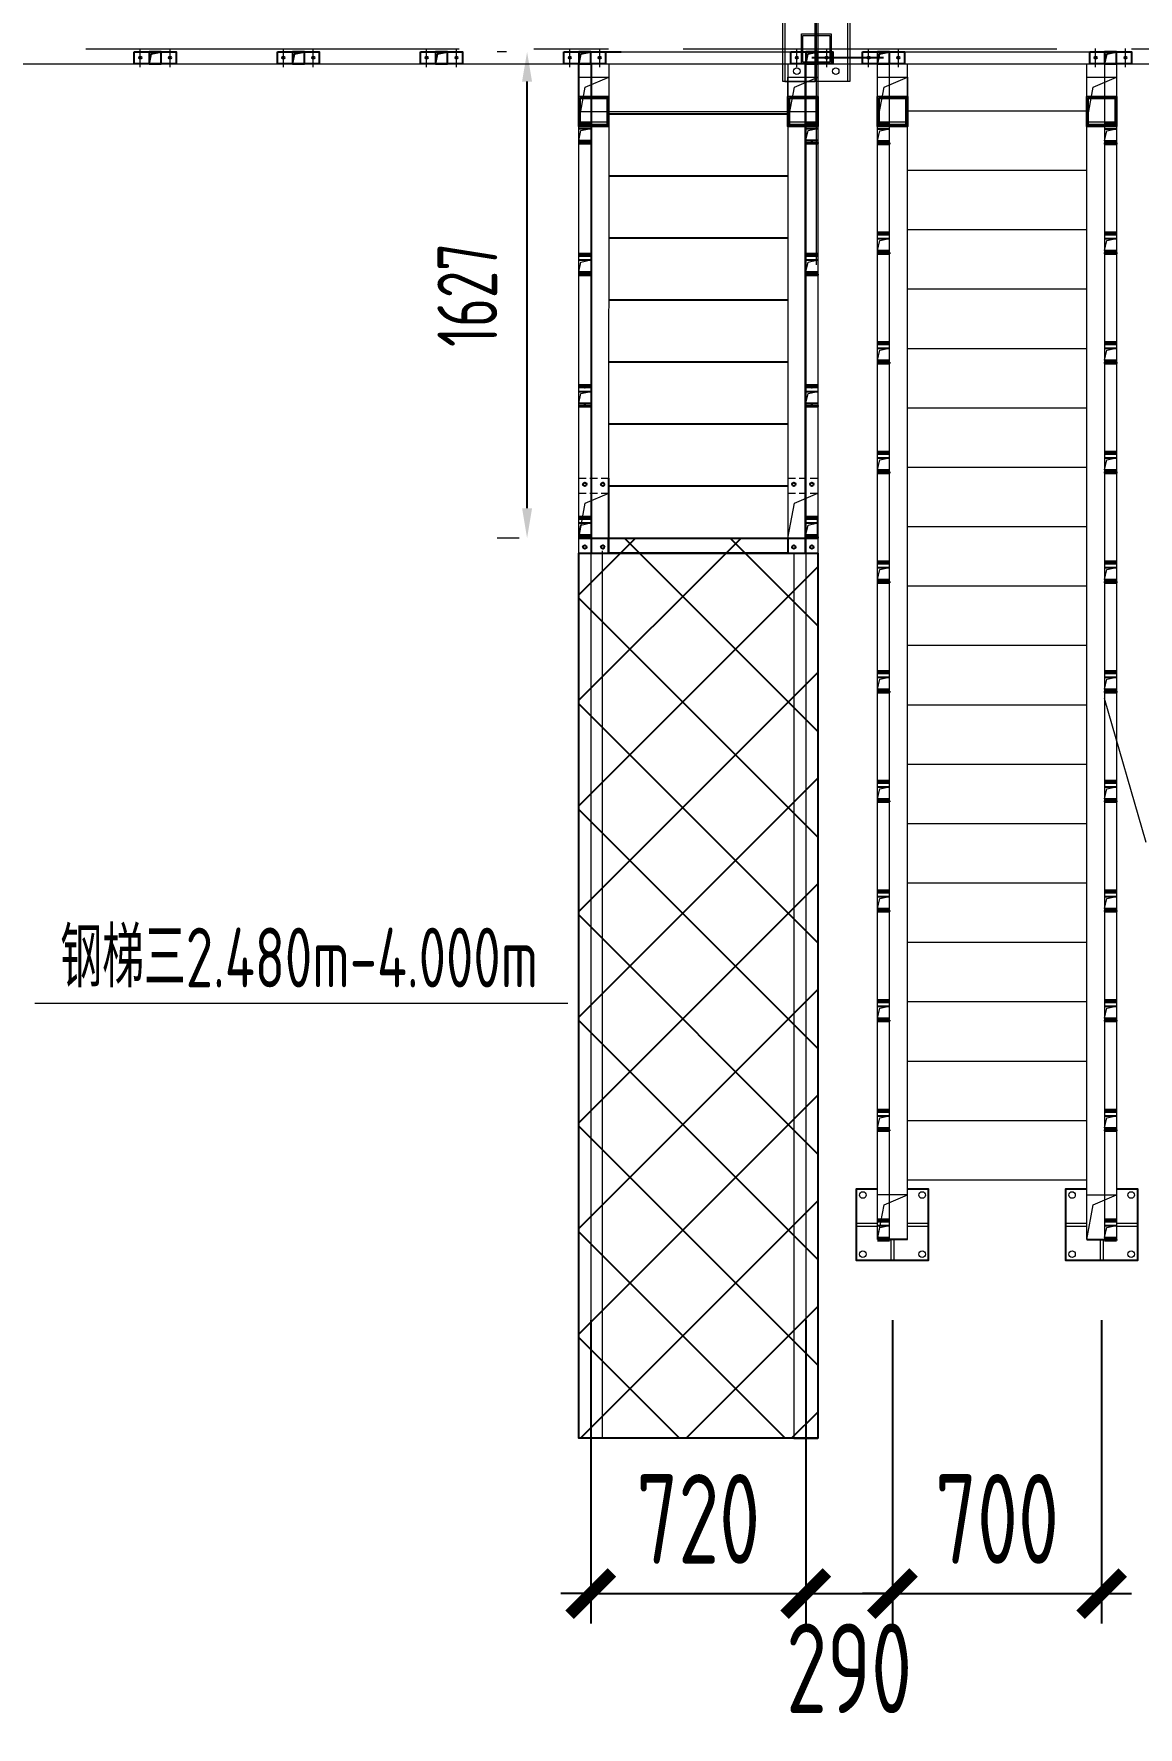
# Model space of a CAD drawing. Extents: x 498328 to 716449, y -893371 to -467753.
# Drawn here: x 576364 to 580060, y -848914 to -843248 of the extents above; entities that cross this region are included whole.
import ezdxf

# ---------------------------------------------------------------- set-up
doc = ezdxf.new("R2010")
doc.units = 0
doc.header["$LTSCALE"] = 1000
doc.header["$PDMODE"] = 35
doc.header["$PDSIZE"] = 20
doc.linetypes.add('CACHE', pattern=[0.375, 0.25, -0.125])
doc.linetypes.add('CENTER', pattern=[2, 1.25, -0.25, 0.25, -0.25])
doc.layers.get('0').update_dxf_attribs({"linetype": 'CONTINUOUS'})
doc.layers.get('Defpoints').update_dxf_attribs({"linetype": 'CONTINUOUS'})
for name, color, linetype in [('-L-02', 2, 'CONTINUOUS'), ('01', 7, 'CONTINUOUS'), ('1轮廓实线层', 7, 'CONTINUOUS'), ('AXIS', 251, 'CENTER'), ('DIM', 3, 'CONTINUOUS'), ('PUB_TEXT', 7, 'CONTINUOUS'), ('焊缝', 1, 'CONTINUOUS'), ('设备基础', 2, 'CONTINUOUS')]:
    doc.layers.add(name, color=color, linetype=linetype)
doc.styles.add('TSSD_DIMENSION', font='Tssdeng.shx', dxfattribs={"width": 0.7, "bigfont": 'hztxt.shx'})
doc.styles.add('TSSD_REIN', font='Tssdeng.shx', dxfattribs={"width": 0.7, "bigfont": 'hztxt.shx'})
doc.dimstyles.new('TSSD_100_100', dxfattribs={"dimtxt": 300, "dimasz": 100, "dimexe": 100, "dimexo": 200, "dimgap": 100, "dimtad": 1, "dimdec": 0, "dimzin": 0, "dimdsep": 46, "dimtxsty": 'TSSD_DIMENSION', "dimblk": 'ARCHTICK', "dimcen": 0, "dimdle": 100, "dimclrt": 7, "dimadec": 0, "dimazin": 0, "dimtfac": 1, "dimtdec": 0, "dimtix": 1, "dimtmove": 2, "dimatfit": 0, "dimldrblk": 'ARCHTICK', "dimfxl": 0, "dimtolj": 1, "dimtzin": 0, "dimarcsym": 0})
doc.dimstyles.new('TSSD_100_100$0', dxfattribs={"dimtxt": 380, "dimasz": 100, "dimexe": 100, "dimexo": 250, "dimgap": 50, "dimtad": 1, "dimdec": 0, "dimzin": 0, "dimdsep": 46, "dimtxsty": 'TSSD_DIMENSION', "dimblk": 'ARCHTICK', "dimblk1": 'ARCHTICK', "dimblk2": 'ARCHTICK', "dimsah": 1, "dimcen": 0, "dimdle": 100, "dimclrt": 7, "dimadec": 0, "dimazin": 0, "dimtfac": 1, "dimtdec": 0, "dimtix": 1, "dimtmove": 2, "dimatfit": 3, "dimldrblk": 'ARCHTICK', "dimfxl": 0, "dimtolj": 1, "dimtzin": 0, "dimarcsym": 0})
pattern_1 = [(45, (366933.72, -1303512.18), (-176.7767, 176.7767), []), (135, (366933.72, -1303512.18), (-176.7767, -176.7767), [])]

# ---------------------------------------------------------------- blocks, each defined once
blk = doc.blocks.new('*D595')
at = {"layer": 'Defpoints', "color": 0, "transparency": 16777216}
for p in [(578014.6, -843307.5), (578145.6, -843307.5), (578187.6, -844935)]:
    blk.add_point(p, dxfattribs=at)
at = {"layer": '设备基础', "color": 0, "lineweight": 9, "transparency": 16777216}
for p, q in [((577945.6, -843307.5), (577914.6, -843307.5)), ((577987.6, -844935), (577914.6, -844935))]:
    blk.add_line(p, q, dxfattribs=at)
at = {"layer": '设备基础', "color": 0, "lineweight": -2, "transparency": 16777216}
blk.add_line((578014.6, -844835), (578014.6, -843407.5), dxfattribs=at)
at = {"layer": '设备基础', "color": 0, "transparency": 16777216}
for points in [[(577997.9, -843407.5), (578031.3, -843407.5), (578014.6, -843307.5)], [(577997.9, -844835), (578031.3, -844835), (578014.6, -844935)]]:
    blk.add_solid(points, dxfattribs=at)
at = {"layer": '设备基础', "color": 7, "transparency": 16777216, "insert": (577814.6, -844121.3), "char_height": 200, "attachment_point": 5, "rotation": 90, "style": 'TSSD_DIMENSION'}
blk.add_mtext('\\A1;1627', dxfattribs=at)
blk = doc.blocks.new('_ARCHTICK')
at = {"color": 0, "const_width": 0.4}
blk.add_lwpolyline([(-0.707, -0.707), (0.707, 0.707)], dxfattribs=at)
blk = doc.blocks.new('*D619')
at = {"layer": 'Defpoints', "color": 0, "transparency": 16777216}
for p in [(580057.6, -843297.5), (581156.7, -843297.5), (580057.6, -847232.5)]:
    blk.add_point(p, dxfattribs=at)
at = {"layer": 'DIM', "color": 0, "lineweight": -2, "transparency": 16777216}
for p, q in [((581156.7, -847332.5), (581156.7, -843197.5)), ((580257.6, -843297.5), (581256.7, -843297.5)), ((580257.6, -847232.5), (581256.7, -847232.5))]:
    blk.add_line(p, q, dxfattribs=at)
at = {"layer": 'DIM', "color": 0, "lineweight": -2, "transparency": 16777216, "xscale": 100, "yscale": 100, "zscale": 100}
for p, rotation in [((581156.7, -843297.5), 90), ((581156.7, -847232.5), 270)]:
    blk.add_blockref('_ARCHTICK', p, dxfattribs=dict(at, rotation=rotation))
at = {"layer": 'DIM', "color": 7, "lineweight": 20, "transparency": 16777216, "insert": (580906.7, -845265), "char_height": 300, "attachment_point": 5, "rotation": 90, "style": 'TSSD_DIMENSION'}
blk.add_mtext('\\A1;3935', dxfattribs=at)
blk = doc.blocks.new('*D620')
at = {"layer": 'Defpoints', "color": 0, "transparency": 16777216}
for p in [(579237.6, -847352.5), (579937.6, -847352.5), (579937.6, -848467.4)]:
    blk.add_point(p, dxfattribs=at)
at = {"layer": 'DIM', "color": 0, "lineweight": -2, "transparency": 16777216}
for p, q in [((579237.6, -847552.5), (579237.6, -848567.4)), ((579937.6, -847552.5), (579937.6, -848567.4)), ((579237.6, -848467.4), (579137.6, -848467.4)), ((579237.6, -848467.4), (579937.6, -848467.4)), ((579937.6, -848467.4), (580037.6, -848467.4))]:
    blk.add_line(p, q, dxfattribs=at)
at = {"layer": 'DIM', "color": 0, "lineweight": -2, "transparency": 16777216, "xscale": 100, "yscale": 100, "zscale": 100}
blk.add_blockref('_ARCHTICK', (579237.6, -848467.4), dxfattribs=at)
at = {"layer": 'DIM', "color": 0, "lineweight": -2, "transparency": 16777216, "xscale": 100, "yscale": 100, "zscale": 100, "rotation": 180}
blk.add_blockref('_ARCHTICK', (579937.6, -848467.4), dxfattribs=at)
at = {"layer": 'DIM', "color": 7, "lineweight": 20, "transparency": 16777216, "insert": (579587.6, -848217.4), "char_height": 300, "attachment_point": 5, "style": 'TSSD_DIMENSION'}
blk.add_mtext('\\A1;700', dxfattribs=at)
blk = doc.blocks.new('*D621')
at = {"layer": 'Defpoints', "color": 0, "transparency": 16777216}
for p in [(578947.6, -847352.5), (579237.6, -847352.5), (579237.6, -848467.4)]:
    blk.add_point(p, dxfattribs=at)
at = {"layer": 'DIM', "color": 0, "lineweight": -2, "transparency": 16777216}
for p, q in [((578947.6, -847552.5), (578947.6, -848567.4)), ((579237.6, -847552.5), (579237.6, -848567.4)), ((578847.6, -848467.4), (579337.6, -848467.4))]:
    blk.add_line(p, q, dxfattribs=at)
at = {"layer": 'DIM', "color": 0, "lineweight": -2, "transparency": 16777216, "xscale": 100, "yscale": 100, "zscale": 100, "rotation": 180}
blk.add_blockref('_ARCHTICK', (578947.6, -848467.4), dxfattribs=at)
at = {"layer": 'DIM', "color": 0, "lineweight": -2, "transparency": 16777216, "xscale": 100, "yscale": 100, "zscale": 100}
blk.add_blockref('_ARCHTICK', (579237.6, -848467.4), dxfattribs=at)
at = {"layer": 'DIM', "color": 7, "lineweight": 20, "transparency": 16777216, "insert": (579092.6, -848717.4), "char_height": 300, "attachment_point": 5, "style": 'TSSD_DIMENSION'}
blk.add_mtext('\\A1;290', dxfattribs=at)
blk = doc.blocks.new('*D622')
at = {"layer": 'Defpoints', "color": 0, "transparency": 16777216}
for p in [(578227.6, -847352.5), (578947.6, -847352.5), (578947.6, -848467.4)]:
    blk.add_point(p, dxfattribs=at)
at = {"layer": 'DIM', "color": 0, "lineweight": -2, "transparency": 16777216}
for p, q in [((578227.6, -847552.5), (578227.6, -848567.4)), ((578947.6, -847552.5), (578947.6, -848567.4)), ((578227.6, -848467.4), (578127.6, -848467.4)), ((578227.6, -848467.4), (578947.6, -848467.4)), ((578947.6, -848467.4), (579047.6, -848467.4))]:
    blk.add_line(p, q, dxfattribs=at)
at = {"layer": 'DIM', "color": 0, "lineweight": -2, "transparency": 16777216, "xscale": 100, "yscale": 100, "zscale": 100}
blk.add_blockref('_ARCHTICK', (578227.6, -848467.4), dxfattribs=at)
at = {"layer": 'DIM', "color": 0, "lineweight": -2, "transparency": 16777216, "xscale": 100, "yscale": 100, "zscale": 100, "rotation": 180}
blk.add_blockref('_ARCHTICK', (578947.6, -848467.4), dxfattribs=at)
at = {"layer": 'DIM', "color": 7, "lineweight": 20, "transparency": 16777216, "insert": (578587.6, -848217.4), "char_height": 300, "attachment_point": 5, "style": 'TSSD_DIMENSION'}
blk.add_mtext('\\A1;720', dxfattribs=at)
blk = doc.blocks.new('护栏底板')
at = {"layer": 'AXIS', "lineweight": 20}
for p, q in [((415797.1, -713356.5), (415797.1, -713294.4)), ((415897.1, -713356.5), (415897.1, -713294.4))]:
    blk.add_line(p, q, dxfattribs=at)
at = {"layer": '焊缝', "color": 8}
for p, q in [((415827.1, -713345.4), (415834, -713312.4)), ((415834, -713312.4), (415867.1, -713305.4))]:
    blk.add_line(p, q, dxfattribs=at)
at = {"layer": '焊缝', "color": 0}
for points in [[(415777.1, -713305.4), (415917.1, -713305.4), (415917.1, -713345.4), (415777.1, -713345.4)], [(415867.1, -713305.4), (415827.1, -713305.4), (415827.1, -713345.4), (415867.1, -713345.4)]]:
    blk.add_lwpolyline(points, close=True, dxfattribs=at)
for centre in [(415797.1, -713325.4), (415897.1, -713325.4)]:
    blk.add_circle(centre, 3.75, dxfattribs=at)

msp = doc.modelspace()

# ---------------------------------------------------------------- hatches: boundary and pattern name
at = {"layer": '设备基础'}
h = msp.add_hatch(dxfattribs=at)
h.set_pattern_fill('ANSI37', color=0, scale=2000)
h.set_pattern_definition(pattern_1)
h.paths.add_polyline_path([(578287.7, -844935), (578887.5, -844935), (578887.5, -844985), (578287.7, -844985)])
h = msp.add_hatch(dxfattribs=at)
h.set_pattern_fill('ANSI37', color=0, scale=2000)
h.set_pattern_definition(pattern_1)
h.paths.add_polyline_path([(578187.7, -844985), (578987.6, -844985), (578987.6, -847947.5), (578187.6, -847947.5)])

# ---------------------------------------------------------------- linework, layer by layer
at = {"layer": '-L-02', "lineweight": 20}
msp.add_lwpolyline([(578870.1, -843187.5), (579095.1, -843187.5), (579095.1, -843407.5), (578870.1, -843407.5)], close=True, dxfattribs=at)
at = {"layer": '01', "color": 8, "lineweight": 9}
for p, q in [((580086.2, -845953.4), (579947.6, -845471.5)), ((576367, -846491.4), (578150.5, -846491.4))]:
    msp.add_line(p, q, dxfattribs=at)
at = {"layer": '1轮廓实线层', "lineweight": 20}
for p, q in [((578187.6, -843307.5), (578987.6, -843307.5)), ((579187.6, -843307.5), (579987.6, -843307.5)), ((578187.6, -847947.5), (578187.6, -843323.5)), ((578227.6, -843323.5), (578227.5, -844985)), ((578227.6, -843347.5), (578227.6, -847947.5)), ((578230.6, -843347.5), (578230.5, -844985)), ((578287.8, -843347.5), (578287.7, -844985)), ((578887.8, -843347.5), (578887.5, -844985)), ((578944.8, -843347.5), (578944.7, -844985)), ((578947.6, -843347.5), (578947.6, -847947.5)), ((578987.6, -843347.9), (578987.6, -847947.5)), ((579187.6, -847282.5), (579187.6, -843347.5)), ((579227.6, -847282.5), (579227.6, -843347.5)), ((579287.6, -847282.5), (579287.6, -843347.5)), ((579887.6, -847282.5), (579887.6, -843347.5)), ((579947.6, -843347.5), (579947.6, -847282.5)), ((579987.6, -843347.5), (579987.6, -847282.5)), ((579887.6, -843506.3), (579287.6, -843506.3)), ((579887.6, -843705), (579287.6, -843705)), ((579887.6, -843903.8), (579287.6, -843903.8)), ((579887.6, -844102.5), (579287.6, -844102.5)), ((579887.6, -844301.3), (579287.6, -844301.3)), ((579887.6, -844500), (579287.6, -844500)), ((579887.6, -844698.8), (579287.6, -844698.8)), ((579887.6, -844897.5), (579287.6, -844897.5)), ((578267.6, -847947.5), (578267.6, -844977.5)), ((578907.6, -844985), (578907.6, -847947.5)), ((579887.6, -845096.3), (579287.6, -845096.3)), ((579887.6, -845295), (579287.6, -845295)), ((579887.6, -845493.8), (579287.6, -845493.8)), ((579887.6, -845692.5), (579287.6, -845692.5)), ((579887.6, -845891.3), (579287.6, -845891.3)), ((579887.6, -846090), (579287.6, -846090)), ((579887.6, -846288.8), (579287.6, -846288.8)), ((579887.6, -846487.5), (579287.6, -846487.5)), ((579887.6, -846686.3), (579287.6, -846686.3)), ((579887.6, -846885), (579287.6, -846885)), ((579887.6, -847083.8), (579287.6, -847083.8)), ((579117.6, -847227.5), (579187.6, -847227.5)), ((579287.6, -847227.5), (579357.6, -847227.5)), ((579817.6, -847227.5), (579887.6, -847227.5)), ((579987.6, -847227.5), (580057.6, -847227.5)), ((579117.6, -847237.5), (579187.6, -847237.5)), ((579232.6, -847282.5), (579232.6, -847352.5)), ((579242.6, -847282.5), (579242.6, -847352.5)), ((579287.6, -847237.5), (579357.6, -847237.5)), ((579817.6, -847237.5), (579887.6, -847237.5)), ((579932.6, -847282.5), (579932.6, -847352.5)), ((579942.6, -847282.5), (579942.6, -847352.5)), ((579987.6, -847237.5), (580057.6, -847237.5))]:
    msp.add_line(p, q, dxfattribs=at)
at = {"layer": '1轮廓实线层', "lineweight": 20, "ltscale": 5}
for p in [(554082.6, -843347.5), (554287.6, -843347.5)]:
    msp.add_line(p, (582816.1, -843347.5), dxfattribs=at)
at = {"layer": '1轮廓实线层', "color": 4, "lineweight": 20}
for p, q in [((578977.6, -843347.5), (578977.6, -843407.2)), ((578987.6, -843347.5), (578987.6, -843407.2))]:
    msp.add_line(p, q, dxfattribs=at)
at = {"layer": '1轮廓实线层', "color": 8, "lineweight": 9}
for p, q in [((578187.6, -843542.5), (578209.5, -843425.8)), ((578209.5, -843425.8), (578287.8, -843392.5)), ((578887.8, -843542.5), (578909.6, -843425.8)), ((578909.6, -843425.8), (578987.6, -843392.5)), ((579187.6, -843542.5), (579209.5, -843425.8)), ((579209.5, -843425.8), (579287.8, -843392.5)), ((579887.8, -843542.5), (579909.6, -843425.8)), ((579909.6, -843425.8), (579987.6, -843392.5)), ((578187.6, -843507.5), (578987.6, -843507.5)), ((578187.6, -843603.9), (578194.9, -843571.2)), ((578194.9, -843571.2), (578227.6, -843563.9)), ((578947.6, -843603.8), (578954.9, -843571.1)), ((578954.9, -843571.1), (578987.6, -843563.8)), ((579187.6, -843605.1), (579194.9, -843572.4)), ((579194.9, -843572.4), (579227.6, -843565.1)), ((579947.6, -843605.1), (579954.9, -843572.4)), ((579954.9, -843572.4), (579987.6, -843565.1)), ((579187.6, -843972.1), (579194.9, -843939.4)), ((579194.9, -843939.4), (579227.6, -843932.1)), ((579947.6, -843972.1), (579954.9, -843939.4)), ((579954.9, -843939.4), (579987.6, -843932.1)), ((578187.6, -844043.9), (578194.9, -844011.2)), ((578194.9, -844011.2), (578227.6, -844003.9)), ((578947.6, -844043.9), (578954.9, -844011.2)), ((578954.9, -844011.2), (578987.6, -844003.9)), ((579187.6, -844339.1), (579194.9, -844306.4)), ((579194.9, -844306.4), (579227.6, -844299.1)), ((579947.6, -844339.1), (579954.9, -844306.4)), ((579954.9, -844306.4), (579987.6, -844299.1)), ((578187.6, -844483.9), (578194.9, -844451.2)), ((578194.9, -844451.2), (578227.6, -844443.9)), ((578947.6, -844483.9), (578954.9, -844451.2)), ((578954.9, -844451.2), (578987.6, -844443.9)), ((579187.6, -844706.1), (579194.9, -844673.4)), ((579194.9, -844673.4), (579227.6, -844666.1)), ((579947.6, -844706.1), (579954.9, -844673.4)), ((579954.9, -844673.4), (579987.6, -844666.1)), ((578209.4, -844818.3), (578287.8, -844785)), ((578909.3, -844818.3), (578987.7, -844785)), ((578187.6, -844935), (578209.4, -844818.3)), ((578887.5, -844935), (578909.3, -844818.3)), ((578187.6, -844923.9), (578194.9, -844891.2)), ((578194.9, -844891.2), (578227.6, -844883.9)), ((578947.6, -844923.9), (578954.9, -844891.2)), ((578954.9, -844891.2), (578987.6, -844883.9)), ((579187.6, -845073.1), (579194.9, -845040.4)), ((579194.9, -845040.4), (579227.6, -845033.1)), ((579947.6, -845073.1), (579954.9, -845040.4)), ((579954.9, -845040.4), (579987.6, -845033.1)), ((579187.6, -845440.1), (579194.9, -845407.4)), ((579194.9, -845407.4), (579227.6, -845400.1)), ((579947.6, -845440.1), (579954.9, -845407.4)), ((579954.9, -845407.4), (579987.6, -845400.1)), ((579187.6, -845807.1), (579194.9, -845774.4)), ((579194.9, -845774.4), (579227.6, -845767.1)), ((579947.6, -845807.1), (579954.9, -845774.4)), ((579954.9, -845774.4), (579987.6, -845767.1)), ((579187.6, -846174.1), (579194.9, -846141.4)), ((579194.9, -846141.4), (579227.6, -846134.1)), ((579947.6, -846174.1), (579954.9, -846141.4)), ((579954.9, -846141.4), (579987.6, -846134.1)), ((579187.6, -846541.1), (579194.9, -846508.4)), ((579194.9, -846508.4), (579227.6, -846501.1)), ((579947.6, -846541.1), (579954.9, -846508.4)), ((579954.9, -846508.4), (579987.6, -846501.1)), ((579187.6, -846908.1), (579194.9, -846875.4)), ((579194.9, -846875.4), (579227.6, -846868.1)), ((579947.6, -846908.1), (579954.9, -846875.4)), ((579954.9, -846875.4), (579987.6, -846868.1)), ((579287.6, -847132.5), (579187.6, -847132.5)), ((579187.8, -847282.5), (579209.6, -847165.8)), ((579209.6, -847165.8), (579287.6, -847132.5)), ((579887.6, -847132.5), (579987.6, -847132.5)), ((579887.8, -847282.5), (579909.6, -847165.8)), ((579909.6, -847165.8), (579987.6, -847132.5)), ((579187.6, -847275.1), (579194.9, -847242.4)), ((579194.9, -847242.4), (579227.6, -847235.1)), ((579947.6, -847275.1), (579954.9, -847242.4)), ((579954.9, -847242.4), (579987.6, -847235.1))]:
    msp.add_line(p, q, dxfattribs=at)
at = {"layer": '1轮廓实线层', "linetype": 'CACHE', "lineweight": 20, "ltscale": 0.1}
for p, q in [((578187.6, -843611.3), (578227.6, -843611.3)), ((578947.6, -843611.3), (578987.6, -843611.3)), ((579187.6, -843612.5), (579227.6, -843612.5)), ((579947.6, -843612.5), (579987.6, -843612.5)), ((579187.6, -843979.5), (579227.6, -843979.5)), ((579947.6, -843979.5), (579987.6, -843979.5)), ((578187.6, -844051.3), (578227.6, -844051.3)), ((578947.6, -844051.3), (578987.6, -844051.3)), ((579187.6, -844346.5), (579227.6, -844346.5)), ((579947.6, -844346.5), (579987.6, -844346.5)), ((578187.6, -844491.3), (578227.6, -844491.3)), ((578947.6, -844491.3), (578987.6, -844491.3)), ((578187.6, -844735), (578287.7, -844735)), ((578887.5, -844735), (578987.6, -844735)), ((579187.6, -844713.5), (579227.6, -844713.5)), ((579947.6, -844713.5), (579987.6, -844713.5)), ((578187.6, -844785), (578287.7, -844785)), ((578887.5, -844785), (578987.6, -844785)), ((578187.6, -844931.3), (578227.6, -844931.3)), ((578947.6, -844931.3), (578987.6, -844931.3)), ((579187.6, -845080.5), (579227.6, -845080.5)), ((579947.6, -845080.5), (579987.6, -845080.5)), ((579187.6, -845447.5), (579227.6, -845447.5)), ((579947.6, -845447.5), (579987.6, -845447.5)), ((579187.6, -845814.5), (579227.6, -845814.5)), ((579947.6, -845814.5), (579987.6, -845814.5)), ((579187.6, -846181.5), (579227.6, -846181.5)), ((579947.6, -846181.5), (579987.6, -846181.5)), ((579187.6, -846548.5), (579227.6, -846548.5)), ((579947.6, -846548.5), (579987.6, -846548.5)), ((579187.6, -846915.5), (579227.6, -846915.5)), ((579947.6, -846915.5), (579987.6, -846915.5)), ((579187.6, -847282.5), (579227.6, -847282.5)), ((579947.6, -847282.5), (579987.6, -847282.5))]:
    msp.add_line(p, q, dxfattribs=at)
at = {"layer": '1轮廓实线层', "color": 4, "lineweight": 20}
for points in [[(579032.6, -843247.5), (579032.6, -843347.5), (578932.6, -843347.5), (578932.6, -843247.5)], [(579027.6, -843252.5), (579027.6, -843342.5), (578937.6, -843342.5), (578937.6, -843252.5)]]:
    msp.add_lwpolyline(points, close=True, dxfattribs=at)
at = {"layer": '1轮廓实线层', "color": 8, "lineweight": 9}
for points in [[(578187.6, -843392.5), (578287.8, -843392.5), (578287.8, -843542.5), (578187.6, -843542.5)], [(578887.8, -843392.5), (578987.6, -843392.5), (578987.6, -843542.5), (578887.8, -843542.5)], [(579187.6, -843392.5), (579287.8, -843392.5), (579287.8, -843542.5), (579187.6, -843542.5)], [(579887.8, -843392.5), (579987.6, -843392.5), (579987.6, -843542.5), (579887.8, -843542.5)]]:
    msp.add_lwpolyline(points, close=True, dxfattribs=at)
at = {"layer": '1轮廓实线层', "color": 4, "lineweight": 20}
for centre in [(578917.6, -843372.5), (579047.6, -843372.5)]:
    msp.add_circle(centre, 11, dxfattribs=at)
at = {"layer": '1轮廓实线层', "lineweight": 20}
for centre in [(579138.6, -847133.5), (579336.6, -847133.5), (579838.6, -847133.5), (580036.6, -847133.5), (579138.6, -847331.5), (579336.6, -847331.5), (579838.6, -847331.5), (580036.6, -847331.5)]:
    msp.add_circle(centre, 11, dxfattribs=at)
at = {"layer": 'AXIS', "lineweight": 20}
for p, q in [((578982.6, -840843.7), (578982.6, -844020.5)), ((534537.6, -843297.5), (584525.7, -843297.5))]:
    msp.add_line(p, q, dxfattribs=at)
at = {"layer": '焊缝', "color": 0}
msp.add_line((579207.6, -843327.5), (578967.6, -843327.5), dxfattribs=at)
at = {"layer": '设备基础', "color": 0, "lineweight": 20}
for p, q in [((578877.6, -841787.5), (578877.6, -843407.5)), ((578977.6, -841787.5), (578977.6, -843407.5)), ((578987.6, -841787.5), (578987.6, -843347.9)), ((579087.6, -841787.5), (579087.6, -843407.5)), ((578982.6, -841847.5), (578982.6, -843347.5)), ((578877.6, -843407.5), (578977.6, -843407.5)), ((579087.6, -843407.5), (578987.6, -843407.5))]:
    msp.add_line(p, q, dxfattribs=at)
at = {"layer": '设备基础', "color": 0}
for p, q in [((578145.6, -843307.5), (578329.6, -843307.5)), ((578187.6, -843507.5), (578187.6, -843347.5)), ((578187.6, -843542.6), (578227.6, -843542.6)), ((578187.6, -843546.2), (578227.6, -843546.2)), ((578287.6, -843515), (578887.6, -843515)), ((578947.6, -843542.6), (578987.6, -843542.6)), ((578947.6, -843546.2), (578987.6, -843546.2)), ((579187.6, -843543.8), (579227.6, -843543.8)), ((579187.6, -843547.4), (579227.6, -843547.4)), ((579947.6, -843543.8), (579987.6, -843543.8)), ((579947.6, -843547.4), (579987.6, -843547.4)), ((578187.6, -843550.4), (578204.6, -843550.4)), ((578187.6, -843563.9), (578227.6, -843563.9)), ((578187.6, -843603.9), (578227.6, -843603.9)), ((578210.6, -843550.4), (578227.6, -843550.4)), ((578947.6, -843550.4), (578964.6, -843550.4)), ((578947.6, -843563.8), (578987.6, -843563.8)), ((578947.6, -843603.8), (578987.6, -843603.8)), ((578970.6, -843550.4), (578987.6, -843550.4)), ((579187.6, -843551.6), (579204.6, -843551.6)), ((579187.6, -843565.1), (579227.6, -843565.1)), ((579187.6, -843605.1), (579227.6, -843605.1)), ((579210.6, -843551.6), (579227.6, -843551.6)), ((579947.6, -843551.6), (579964.6, -843551.6)), ((579947.6, -843565.1), (579987.6, -843565.1)), ((579947.6, -843605.1), (579987.6, -843605.1)), ((579970.6, -843551.6), (579987.6, -843551.6)), ((578187.6, -843610.9), (578204.6, -843610.9)), ((578187.6, -843615), (578227.6, -843615)), ((578210.6, -843610.9), (578227.6, -843610.9)), ((578227.6, -843611.3), (578227.6, -843615)), ((578947.6, -843610.8), (578964.6, -843610.8)), ((578947.6, -843611.3), (578947.6, -843615)), ((578947.6, -843615), (578987.6, -843615)), ((578970.6, -843610.8), (578987.6, -843610.8)), ((578987.6, -843611.3), (578987.6, -843615)), ((579187.6, -843612.1), (579204.6, -843612.1)), ((579187.6, -843616.2), (579227.6, -843616.2)), ((579210.6, -843612.1), (579227.6, -843612.1)), ((579227.6, -843612.5), (579227.6, -843616.2)), ((579947.6, -843612.1), (579964.6, -843612.1)), ((579947.6, -843612.5), (579947.6, -843616.2)), ((579947.6, -843616.2), (579987.6, -843616.2)), ((579970.6, -843612.1), (579987.6, -843612.1)), ((579987.6, -843612.5), (579987.6, -843616.2)), ((578287.6, -843722.5), (578887.6, -843722.5)), ((578287.6, -843930), (578887.6, -843930)), ((579187.6, -843910.8), (579227.6, -843910.8)), ((579187.6, -843914.4), (579227.6, -843914.4)), ((579187.6, -843918.6), (579204.6, -843918.6)), ((579187.6, -843932.1), (579227.6, -843932.1)), ((579210.6, -843918.6), (579227.6, -843918.6)), ((579947.6, -843910.8), (579987.6, -843910.8)), ((579947.6, -843914.4), (579987.6, -843914.4)), ((579947.6, -843918.6), (579964.6, -843918.6)), ((579947.6, -843932.1), (579987.6, -843932.1)), ((579970.6, -843918.6), (579987.6, -843918.6)), ((578187.6, -843982.6), (578227.6, -843982.6)), ((578187.6, -843986.2), (578227.6, -843986.2)), ((578187.6, -843990.4), (578204.6, -843990.4)), ((578210.6, -843990.4), (578227.6, -843990.4)), ((578947.6, -843982.6), (578987.6, -843982.6)), ((578947.6, -843986.2), (578987.6, -843986.2)), ((578947.6, -843990.4), (578964.6, -843990.4)), ((578970.6, -843990.4), (578987.6, -843990.4)), ((579187.6, -843972.1), (579227.6, -843972.1)), ((579187.6, -843979.1), (579204.6, -843979.1)), ((579187.6, -843983.2), (579227.6, -843983.2)), ((579210.6, -843979.1), (579227.6, -843979.1)), ((579227.6, -843979.5), (579227.6, -843983.2)), ((579947.6, -843972.1), (579987.6, -843972.1)), ((579947.6, -843979.1), (579964.6, -843979.1)), ((579947.6, -843979.5), (579947.6, -843983.2)), ((579947.6, -843983.2), (579987.6, -843983.2)), ((579970.6, -843979.1), (579987.6, -843979.1)), ((579987.6, -843979.5), (579987.6, -843983.2)), ((578187.6, -844003.9), (578227.6, -844003.9)), ((578187.6, -844043.9), (578227.6, -844043.9)), ((578187.6, -844050.9), (578204.6, -844050.9)), ((578187.6, -844055), (578227.6, -844055)), ((578210.6, -844050.9), (578227.6, -844050.9)), ((578227.6, -844051.3), (578227.6, -844055)), ((578947.6, -844003.9), (578987.6, -844003.9)), ((578947.6, -844043.9), (578987.6, -844043.9)), ((578947.6, -844050.9), (578964.6, -844050.9)), ((578947.6, -844051.3), (578947.6, -844055)), ((578947.6, -844055), (578987.6, -844055)), ((578970.6, -844050.9), (578987.6, -844050.9)), ((578987.6, -844051.3), (578987.6, -844055)), ((578287.6, -844137.5), (578887.6, -844137.5)), ((579187.6, -844277.8), (579227.6, -844277.8)), ((579187.6, -844281.4), (579227.6, -844281.4)), ((579187.6, -844285.6), (579204.6, -844285.6)), ((579210.6, -844285.6), (579227.6, -844285.6)), ((579947.6, -844277.8), (579987.6, -844277.8)), ((579947.6, -844281.4), (579987.6, -844281.4)), ((579947.6, -844285.6), (579964.6, -844285.6)), ((579970.6, -844285.6), (579987.6, -844285.6)), ((579187.6, -844299.1), (579227.6, -844299.1)), ((579187.6, -844339.1), (579227.6, -844339.1)), ((579947.6, -844299.1), (579987.6, -844299.1)), ((579947.6, -844339.1), (579987.6, -844339.1)), ((578287.6, -844345), (578887.6, -844345)), ((579187.6, -844346.1), (579204.6, -844346.1)), ((579187.6, -844350.2), (579227.6, -844350.2)), ((579210.6, -844346.1), (579227.6, -844346.1)), ((579227.6, -844346.5), (579227.6, -844350.2)), ((579947.6, -844346.1), (579964.6, -844346.1)), ((579947.6, -844346.5), (579947.6, -844350.2)), ((579947.6, -844350.2), (579987.6, -844350.2)), ((579970.6, -844346.1), (579987.6, -844346.1)), ((579987.6, -844346.5), (579987.6, -844350.2)), ((578187.6, -844422.6), (578227.6, -844422.6)), ((578187.6, -844426.2), (578227.6, -844426.2)), ((578187.6, -844430.4), (578204.6, -844430.4)), ((578187.6, -844443.9), (578227.6, -844443.9)), ((578210.6, -844430.4), (578227.6, -844430.4)), ((578947.6, -844422.6), (578987.6, -844422.6)), ((578947.6, -844426.2), (578987.6, -844426.2)), ((578947.6, -844430.4), (578964.6, -844430.4)), ((578947.6, -844443.9), (578987.6, -844443.9)), ((578970.6, -844430.4), (578987.6, -844430.4)), ((578187.6, -844483.9), (578227.6, -844483.9)), ((578187.6, -844490.9), (578204.6, -844490.9)), ((578187.6, -844495), (578227.6, -844495)), ((578210.6, -844490.9), (578227.6, -844490.9)), ((578227.6, -844491.3), (578227.6, -844495)), ((578947.6, -844483.9), (578987.6, -844483.9)), ((578947.6, -844490.9), (578964.6, -844490.9)), ((578947.6, -844491.3), (578947.6, -844495)), ((578947.6, -844495), (578987.6, -844495)), ((578970.6, -844490.9), (578987.6, -844490.9)), ((578987.6, -844491.3), (578987.6, -844495)), ((578287.6, -844552.5), (578887.6, -844552.5)), ((579187.6, -844644.8), (579227.6, -844644.8)), ((579187.6, -844648.4), (579227.6, -844648.4)), ((579187.6, -844652.6), (579204.6, -844652.6)), ((579187.6, -844666.1), (579227.6, -844666.1)), ((579210.6, -844652.6), (579227.6, -844652.6)), ((579947.6, -844644.8), (579987.6, -844644.8)), ((579947.6, -844648.4), (579987.6, -844648.4)), ((579947.6, -844652.6), (579964.6, -844652.6)), ((579947.6, -844666.1), (579987.6, -844666.1)), ((579970.6, -844652.6), (579987.6, -844652.6)), ((578287.7, -844735), (578287.7, -844985)), ((579187.6, -844706.1), (579227.6, -844706.1)), ((579187.6, -844713.1), (579204.6, -844713.1)), ((579187.6, -844717.2), (579227.6, -844717.2)), ((579210.6, -844713.1), (579227.6, -844713.1)), ((579227.6, -844713.5), (579227.6, -844717.2)), ((579947.6, -844706.1), (579987.6, -844706.1)), ((579947.6, -844713.1), (579964.6, -844713.1)), ((579947.6, -844713.5), (579947.6, -844717.2)), ((579947.6, -844717.2), (579987.6, -844717.2)), ((579970.6, -844713.1), (579987.6, -844713.1)), ((579987.6, -844713.5), (579987.6, -844717.2)), ((578287.6, -844760), (578887.6, -844760)), ((578187.6, -844862.6), (578227.6, -844862.6)), ((578187.6, -844866.2), (578227.6, -844866.2)), ((578187.6, -844870.4), (578204.6, -844870.4)), ((578187.6, -844883.9), (578227.6, -844883.9)), ((578210.6, -844870.4), (578227.6, -844870.4)), ((578947.6, -844862.6), (578987.6, -844862.6)), ((578947.6, -844866.2), (578987.6, -844866.2)), ((578947.6, -844870.4), (578964.6, -844870.4)), ((578947.6, -844883.9), (578987.6, -844883.9)), ((578970.6, -844870.4), (578987.6, -844870.4)), ((578987.6, -844935), (578987.6, -844862.6)), ((578187.6, -844923.9), (578227.6, -844923.9)), ((578187.6, -844930.9), (578204.6, -844930.9)), ((578187.6, -844935), (578227.6, -844935)), ((578210.6, -844930.9), (578227.6, -844930.9)), ((578227.6, -844931.3), (578227.6, -844935)), ((578230.5, -844935), (578287.7, -844935)), ((578887.5, -844935), (578944.7, -844935)), ((578947.6, -844923.9), (578987.6, -844923.9)), ((578947.6, -844930.9), (578964.6, -844930.9)), ((578947.6, -844931.3), (578947.6, -844935)), ((578947.6, -844935), (578987.6, -844935)), ((578947.6, -844935), (578987.6, -844935)), ((578947.7, -844935), (578987.6, -844935)), ((578970.6, -844930.9), (578987.6, -844930.9)), ((578987.6, -844931.3), (578987.6, -844935)), ((578187.6, -844985), (578287.7, -844985)), ((579187.6, -845011.8), (579227.6, -845011.8)), ((579187.6, -845015.4), (579227.6, -845015.4)), ((579187.6, -845019.6), (579204.6, -845019.6)), ((579210.6, -845019.6), (579227.6, -845019.6)), ((579947.6, -845011.8), (579987.6, -845011.8)), ((579947.6, -845015.4), (579987.6, -845015.4)), ((579947.6, -845019.6), (579964.6, -845019.6)), ((579970.6, -845019.6), (579987.6, -845019.6)), ((579187.6, -845033.1), (579227.6, -845033.1)), ((579187.6, -845073.1), (579227.6, -845073.1)), ((579947.6, -845033.1), (579987.6, -845033.1)), ((579947.6, -845073.1), (579987.6, -845073.1)), ((579187.6, -845080.1), (579204.6, -845080.1)), ((579187.6, -845084.2), (579227.6, -845084.2)), ((579210.6, -845080.1), (579227.6, -845080.1)), ((579227.6, -845080.5), (579227.6, -845084.2)), ((579947.6, -845080.1), (579964.6, -845080.1)), ((579947.6, -845080.5), (579947.6, -845084.2)), ((579947.6, -845084.2), (579987.6, -845084.2)), ((579970.6, -845080.1), (579987.6, -845080.1)), ((579987.6, -845080.5), (579987.6, -845084.2)), ((579187.6, -845378.8), (579227.6, -845378.8)), ((579187.6, -845382.4), (579227.6, -845382.4)), ((579187.6, -845386.6), (579204.6, -845386.6)), ((579187.6, -845400.1), (579227.6, -845400.1)), ((579210.6, -845386.6), (579227.6, -845386.6)), ((579947.6, -845378.8), (579987.6, -845378.8)), ((579947.6, -845382.4), (579987.6, -845382.4)), ((579947.6, -845386.6), (579964.6, -845386.6)), ((579947.6, -845400.1), (579987.6, -845400.1)), ((579970.6, -845386.6), (579987.6, -845386.6)), ((579187.6, -845440.1), (579227.6, -845440.1)), ((579187.6, -845447.1), (579204.6, -845447.1)), ((579187.6, -845451.2), (579227.6, -845451.2)), ((579210.6, -845447.1), (579227.6, -845447.1)), ((579227.6, -845447.5), (579227.6, -845451.2)), ((579947.6, -845440.1), (579987.6, -845440.1)), ((579947.6, -845447.1), (579964.6, -845447.1)), ((579947.6, -845447.5), (579947.6, -845451.2)), ((579947.6, -845451.2), (579987.6, -845451.2)), ((579970.6, -845447.1), (579987.6, -845447.1)), ((579987.6, -845447.5), (579987.6, -845451.2)), ((579187.6, -845745.8), (579227.6, -845745.8)), ((579187.6, -845749.4), (579227.6, -845749.4)), ((579187.6, -845753.6), (579204.6, -845753.6)), ((579210.6, -845753.6), (579227.6, -845753.6)), ((579947.6, -845745.8), (579987.6, -845745.8)), ((579947.6, -845749.4), (579987.6, -845749.4)), ((579947.6, -845753.6), (579964.6, -845753.6)), ((579970.6, -845753.6), (579987.6, -845753.6)), ((579187.6, -845767.1), (579227.6, -845767.1)), ((579187.6, -845807.1), (579227.6, -845807.1)), ((579187.6, -845814.1), (579204.6, -845814.1)), ((579210.6, -845814.1), (579227.6, -845814.1)), ((579227.6, -845814.5), (579227.6, -845818.2)), ((579947.6, -845767.1), (579987.6, -845767.1)), ((579947.6, -845807.1), (579987.6, -845807.1)), ((579947.6, -845814.1), (579964.6, -845814.1)), ((579947.6, -845814.5), (579947.6, -845818.2)), ((579970.6, -845814.1), (579987.6, -845814.1)), ((579987.6, -845814.5), (579987.6, -845818.2)), ((579187.6, -845818.2), (579227.6, -845818.2)), ((579947.6, -845818.2), (579987.6, -845818.2)), ((579187.6, -846112.8), (579227.6, -846112.8)), ((579187.6, -846116.4), (579227.6, -846116.4)), ((579187.6, -846120.6), (579204.6, -846120.6)), ((579187.6, -846134.1), (579227.6, -846134.1)), ((579210.6, -846120.6), (579227.6, -846120.6)), ((579947.6, -846112.8), (579987.6, -846112.8)), ((579947.6, -846116.4), (579987.6, -846116.4)), ((579947.6, -846120.6), (579964.6, -846120.6)), ((579947.6, -846134.1), (579987.6, -846134.1)), ((579970.6, -846120.6), (579987.6, -846120.6)), ((579187.6, -846174.1), (579227.6, -846174.1)), ((579187.6, -846181.1), (579204.6, -846181.1)), ((579187.6, -846185.2), (579227.6, -846185.2)), ((579210.6, -846181.1), (579227.6, -846181.1)), ((579227.6, -846181.5), (579227.6, -846185.2)), ((579947.6, -846174.1), (579987.6, -846174.1)), ((579947.6, -846181.1), (579964.6, -846181.1)), ((579947.6, -846181.5), (579947.6, -846185.2)), ((579947.6, -846185.2), (579987.6, -846185.2)), ((579970.6, -846181.1), (579987.6, -846181.1)), ((579987.6, -846181.5), (579987.6, -846185.2)), ((579187.6, -846479.8), (579227.6, -846479.8)), ((579187.6, -846483.4), (579227.6, -846483.4)), ((579187.6, -846487.6), (579204.6, -846487.6)), ((579210.6, -846487.6), (579227.6, -846487.6)), ((579947.6, -846479.8), (579987.6, -846479.8)), ((579947.6, -846483.4), (579987.6, -846483.4)), ((579947.6, -846487.6), (579964.6, -846487.6)), ((579970.6, -846487.6), (579987.6, -846487.6)), ((579187.6, -846501.1), (579227.6, -846501.1)), ((579187.6, -846541.1), (579227.6, -846541.1)), ((579187.6, -846548.1), (579204.6, -846548.1)), ((579187.6, -846552.2), (579227.6, -846552.2)), ((579210.6, -846548.1), (579227.6, -846548.1)), ((579227.6, -846548.5), (579227.6, -846552.2)), ((579947.6, -846501.1), (579987.6, -846501.1)), ((579947.6, -846541.1), (579987.6, -846541.1)), ((579947.6, -846548.1), (579964.6, -846548.1)), ((579947.6, -846548.5), (579947.6, -846552.2)), ((579947.6, -846552.2), (579987.6, -846552.2)), ((579970.6, -846548.1), (579987.6, -846548.1)), ((579987.6, -846548.5), (579987.6, -846552.2)), ((579187.6, -846846.8), (579227.6, -846846.8)), ((579187.6, -846850.4), (579227.6, -846850.4)), ((579187.6, -846854.6), (579204.6, -846854.6)), ((579187.6, -846868.1), (579227.6, -846868.1)), ((579210.6, -846854.6), (579227.6, -846854.6)), ((579947.6, -846846.8), (579987.6, -846846.8)), ((579947.6, -846850.4), (579987.6, -846850.4)), ((579947.6, -846854.6), (579964.6, -846854.6)), ((579947.6, -846868.1), (579987.6, -846868.1)), ((579970.6, -846854.6), (579987.6, -846854.6)), ((579187.6, -846908.1), (579227.6, -846908.1)), ((579187.6, -846915.1), (579204.6, -846915.1)), ((579187.6, -846919.2), (579227.6, -846919.2)), ((579210.6, -846915.1), (579227.6, -846915.1)), ((579227.6, -846915.5), (579227.6, -846919.2)), ((579947.6, -846908.1), (579987.6, -846908.1)), ((579947.6, -846915.1), (579964.6, -846915.1)), ((579947.6, -846915.5), (579947.6, -846919.2)), ((579947.6, -846919.2), (579987.6, -846919.2)), ((579970.6, -846915.1), (579987.6, -846915.1)), ((579987.6, -846915.5), (579987.6, -846919.2)), ((579187.6, -847213.8), (579227.6, -847213.8)), ((579187.6, -847217.4), (579227.6, -847217.4)), ((579187.6, -847221.6), (579204.6, -847221.6)), ((579210.6, -847221.6), (579227.6, -847221.6)), ((579947.6, -847213.8), (579987.6, -847213.8)), ((579947.6, -847217.4), (579987.6, -847217.4)), ((579947.6, -847221.6), (579964.6, -847221.6)), ((579970.6, -847221.6), (579987.6, -847221.6)), ((579187.6, -847235.1), (579227.6, -847235.1)), ((579187.6, -847275.1), (579227.6, -847275.1)), ((579187.6, -847282.1), (579204.6, -847282.1)), ((579287.6, -847282.5), (579187.6, -847282.5)), ((579187.6, -847286.2), (579227.6, -847286.2)), ((579210.6, -847282.1), (579227.6, -847282.1)), ((579227.6, -847282.5), (579227.6, -847286.2)), ((579887.6, -847282.5), (579987.6, -847282.5)), ((579947.6, -847235.1), (579987.6, -847235.1)), ((579947.6, -847275.1), (579987.6, -847275.1)), ((579947.6, -847282.1), (579964.6, -847282.1)), ((579947.6, -847282.5), (579947.6, -847286.2)), ((579947.6, -847286.2), (579987.6, -847286.2)), ((579970.6, -847282.1), (579987.6, -847282.1)), ((579987.6, -847282.5), (579987.6, -847286.2)), ((578267.6, -847947.5), (578187.6, -847947.5)), ((578907.6, -847947.5), (578987.6, -847947.5))]:
    msp.add_line(p, q, dxfattribs=at)
at = {"layer": '设备基础', "color": 6}
for points in [[(578187.6, -843457.5), (578287.6, -843457.5), (578287.6, -843557.5), (578187.6, -843557.5)], [(578192.6, -843462.5), (578282.6, -843462.5), (578282.6, -843552.5), (578192.6, -843552.5)], [(578887.6, -843457.5), (578987.6, -843457.5), (578987.6, -843557.5), (578887.6, -843557.5)], [(578892.6, -843462.5), (578982.6, -843462.5), (578982.6, -843552.5), (578892.6, -843552.5)], [(579187.6, -843457.5), (579287.6, -843457.5), (579287.6, -843557.5), (579187.6, -843557.5)], [(579192.6, -843462.5), (579282.6, -843462.5), (579282.6, -843552.5), (579192.6, -843552.5)], [(579887.6, -843457.5), (579987.6, -843457.5), (579987.6, -843557.5), (579887.6, -843557.5)], [(579892.6, -843462.5), (579982.6, -843462.5), (579982.6, -843552.5), (579892.6, -843552.5)]]:
    msp.add_lwpolyline(points, close=True, dxfattribs=at)
at = {"layer": '设备基础', "color": 0}
for points in [[(578287.7, -844935), (578887.5, -844935), (578887.5, -844985), (578287.7, -844985)], [(578187.7, -844985), (578987.6, -844985), (578987.6, -847947.5), (578187.6, -847947.5)]]:
    msp.add_lwpolyline(points, close=True, dxfattribs=at)
for points in [[(579287.6, -847112.5), (579357.6, -847112.5), (579357.6, -847352.5), (579117.6, -847352.5), (579117.6, -847112.5), (579187.6, -847112.5)], [(579987.6, -847112.5), (580057.6, -847112.5), (580057.6, -847352.5), (579817.6, -847352.5), (579817.6, -847112.5), (579887.6, -847112.5)]]:
    msp.add_lwpolyline(points, dxfattribs=at)
for centre in [(578207.6, -844755), (578267.7, -844755), (578907.5, -844755), (578967.7, -844755), (578207.6, -844965), (578267.7, -844965), (578907.5, -844965), (578967.7, -844965)]:
    msp.add_circle(centre, 6, dxfattribs=at)
for centre in [(578207.6, -843550.4), (578967.6, -843550.4), (579207.6, -843551.6), (579967.6, -843551.6), (578207.6, -843610.9), (578967.6, -843610.8), (579207.6, -843612.1), (579967.6, -843612.1), (579207.6, -843918.6), (579967.6, -843918.6), (578207.6, -843990.4), (578967.6, -843990.4), (579207.6, -843979.1), (579967.6, -843979.1), (578207.6, -844050.9), (578967.6, -844050.9), (579207.6, -844285.6), (579967.6, -844285.6), (579207.6, -844346.1), (579967.6, -844346.1), (578207.6, -844430.4), (578967.6, -844430.4), (578207.6, -844490.9), (578967.6, -844490.9), (579207.6, -844652.6), (579967.6, -844652.6), (579207.6, -844713.1), (579967.6, -844713.1), (578207.6, -844870.4), (578967.6, -844870.4), (578207.6, -844930.9), (578967.6, -844930.9), (579207.6, -845019.6), (579967.6, -845019.6), (579207.6, -845080.1), (579967.6, -845080.1), (579207.6, -845386.6), (579967.6, -845386.6), (579207.6, -845447.1), (579967.6, -845447.1), (579207.6, -845753.6), (579967.6, -845753.6), (579207.6, -845814.1), (579967.6, -845814.1), (579207.6, -846120.6), (579967.6, -846120.6), (579207.6, -846181.1), (579967.6, -846181.1), (579207.6, -846487.6), (579967.6, -846487.6), (579207.6, -846548.1), (579967.6, -846548.1), (579207.6, -846854.6), (579967.6, -846854.6), (579207.6, -846915.1), (579967.6, -846915.1), (579207.6, -847221.6), (579967.6, -847221.6), (579207.6, -847282.1), (579967.6, -847282.1)]:
    msp.add_ellipse(centre, major_axis=(-3, 0), ratio=0.543392, dxfattribs=at)

# ---------------------------------------------------------------- block references
at = {"layer": '焊缝', "color": 0}
for p in [(160922.8, -130002.1), (161402.1, -130002.1), (161881.3, -130002.1), (162360.5, -130002.1), (163120.5, -130002.1), (163360.5, -130002.1), (164120.5, -130002.1)]:
    msp.add_blockref('护栏底板', p, dxfattribs=at)

# ---------------------------------------------------------------- texts
at = {"layer": 'PUB_TEXT', "lineweight": 15, "style": 'TSSD_REIN', "width": 0.7}
msp.add_text('钢梯三2.480m-4.000m', height=200, dxfattribs=at).set_placement((576452.4, -846438.7))

# ---------------------------------------------------------------- dimensions: what is measured, and where the dimension line sits
at = {"layer": 'DIM', "lineweight": 20}
for p1, p2, distance, picture, middle in [((580057.6, -847232.5), (580057.6, -843297.5), -1099.1, '*D619', (580906.7, -845265)), ((578227.6, -847352.5), (578947.6, -847352.5), -1114.9, '*D622', (578587.6, -848217.4)), ((579237.6, -847352.5), (579937.6, -847352.5), -1114.9, '*D620', (579587.6, -848217.4))]:
    dim = msp.add_aligned_dim(p1=p1, p2=p2, distance=distance, dimstyle='TSSD_100_100$0', override={"dimtxt": 300, "dimexo": 200, "dimgap": 100, "dimsah": 0, "dimatfit": 0}, dxfattribs=at)
    dim.commit()
    dim.dimension.update_dxf_attribs({"geometry": picture, "text_midpoint": middle})
dim = msp.add_linear_dim(base=(579237.6, -848467.4), p1=(578947.6, -847352.5), p2=(579237.6, -847352.5), angle=0, dimstyle='TSSD_100_100$0', override={"dimtxt": 300, "dimexo": 200, "dimgap": 100, "dimsah": 0, "dimatfit": 0}, dxfattribs=at)
dim.commit()
dim.dimension.update_dxf_attribs({"geometry": '*D621', "text_midpoint": (579092.6, -848717.4), "dimtype": 161})
at = {"layer": '设备基础', "color": 0}
dim = msp.add_linear_dim(base=(578014.5894, -843307.5161), p1=(578187.6041, -844934.9943), p2=(578145.5761, -843307.5161), angle=90, dimstyle='TSSD_100_100', override={"dimtxt": 200, "dimlwe": 9}, dxfattribs=at)
dim.commit()
dim.dimension.update_dxf_attribs({"geometry": '*D595', "text_midpoint": (577814.5894, -844121.2552)})

doc.saveas('drawing.dxf')
